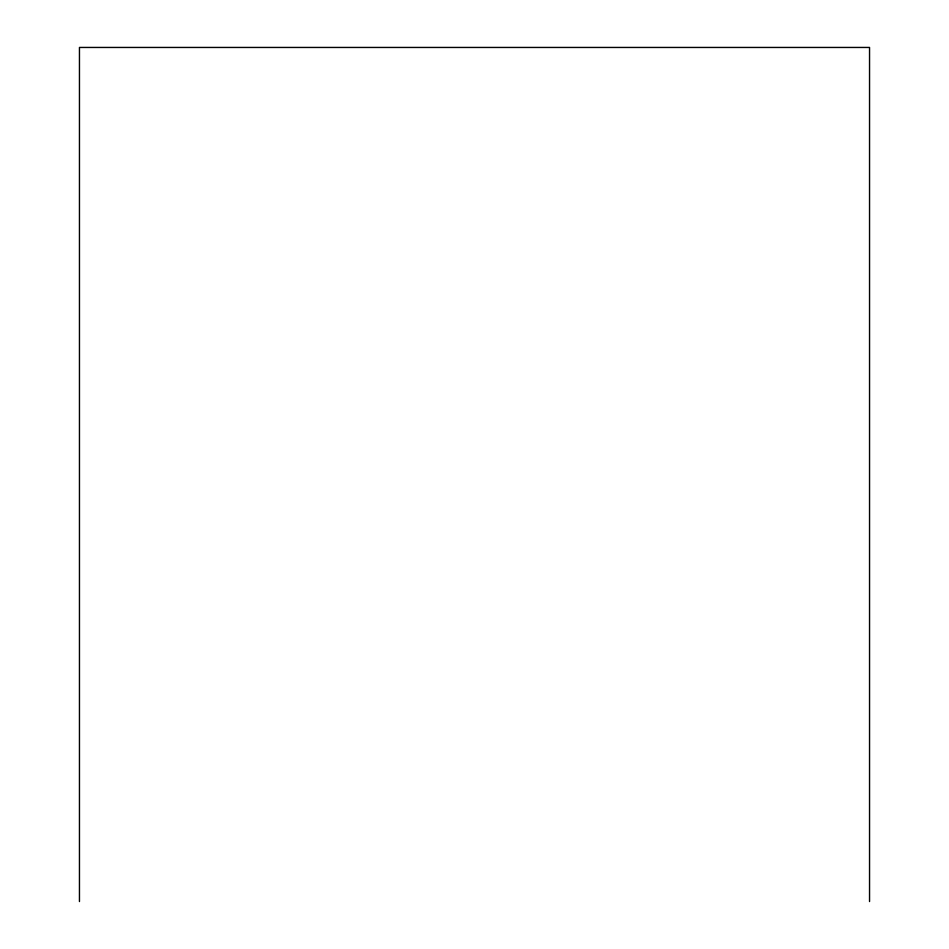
<?xml version="1.0" encoding="UTF-8"?>
<svg xmlns="http://www.w3.org/2000/svg" width="949" height="949" viewBox="0 0 949 949"><rect width="100%" height="100%" fill="white"/><g stroke="black" fill="none" stroke-linecap="round" stroke-linejoin="round"><path stroke-width="1.42" d="M869.545 901.55L869.545 47.45L79.455 47.45L79.455 901.55"/></g></svg>
